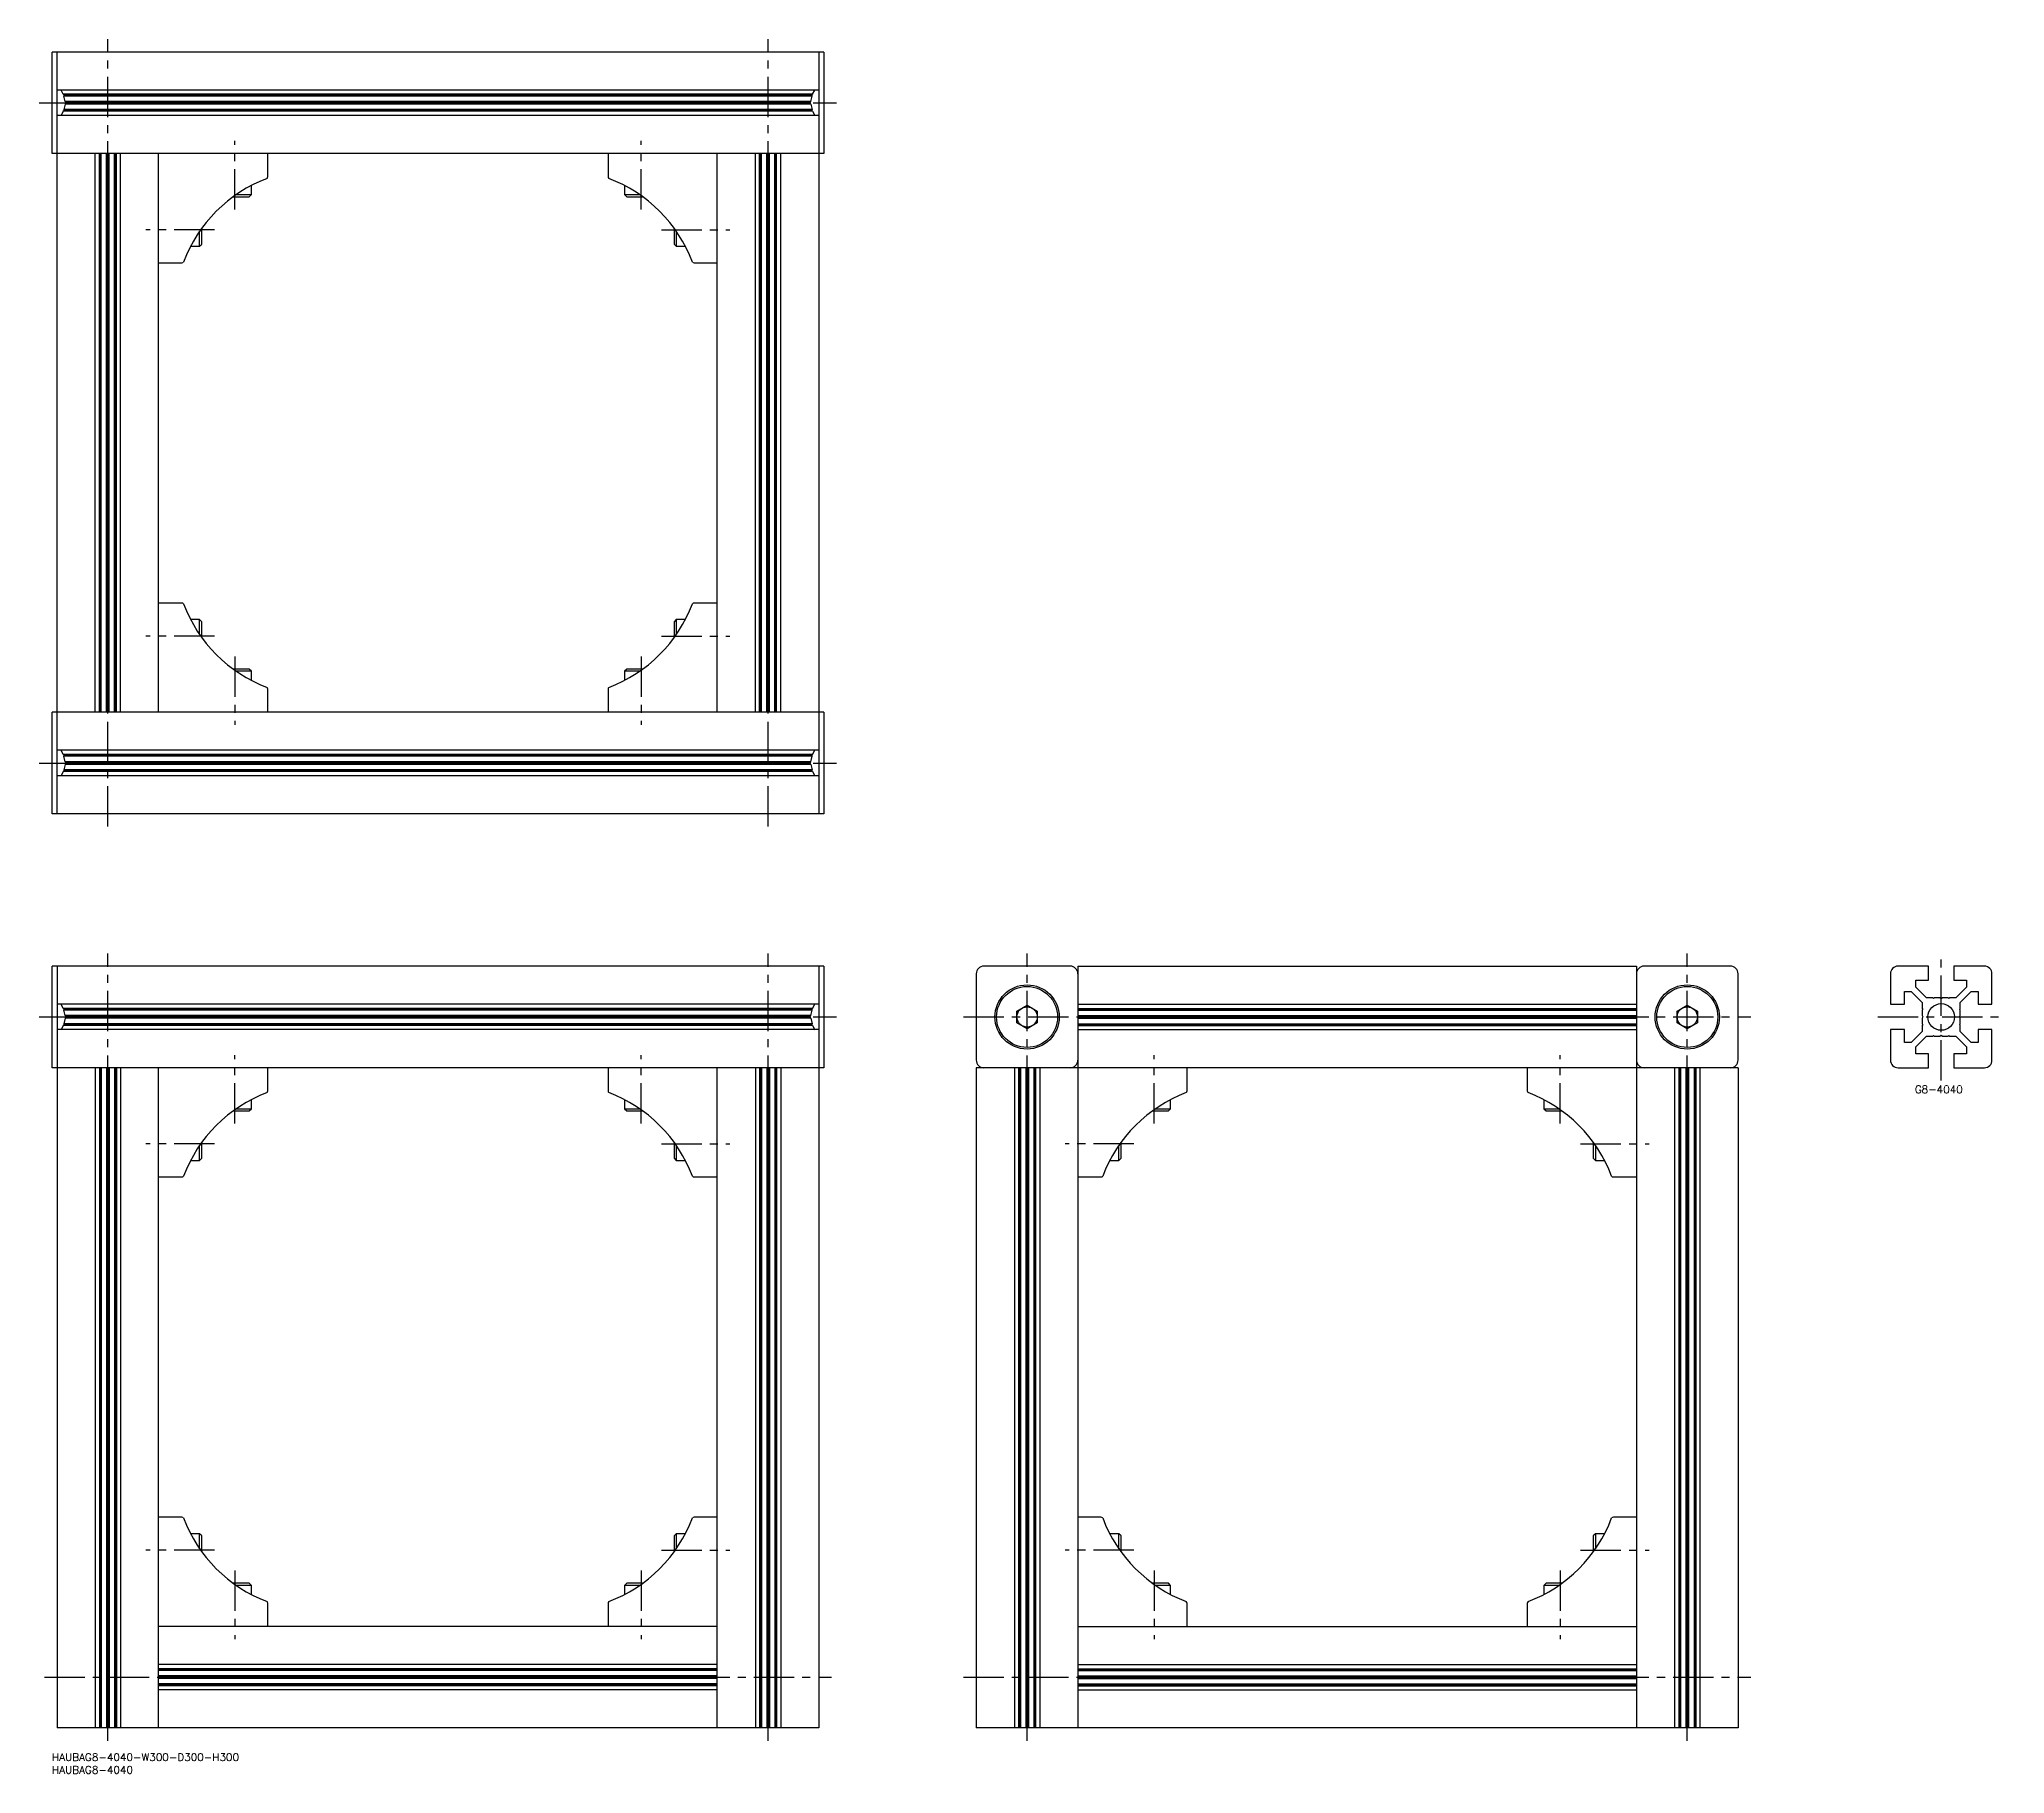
# Model space of a CAD drawing. Extents: x -5 to 769, y -8 to 675.
import ezdxf

# ---------------------------------------------------------------- set-up
doc = ezdxf.new("R2010")
doc.units = 0
doc.header["$LTSCALE"] = 0.5
doc.linetypes.add('CENTER', pattern=[50.8, 31.75, -6.35, 6.35, -6.35])
for name, color, linetype in [('MSM_CENTER', 1, 'CENTER'), ('MSM_CONTINUOUS', 7, 'CONTINUOUS'), ('MSM_PART_NUMBER', 7, 'CONTINUOUS')]:
    doc.layers.add(name, color=color, linetype=linetype)
doc.styles.get("Standard").update_dxf_attribs({"font": 'txt.shx', "height": 3, "bigfont": 'bigfont.shx'})

# ---------------------------------------------------------------- blocks, each defined once
blk = doc.blocks.new('*U8')
at = {"layer": 'MSM_PART_NUMBER'}
blk.add_text('HAUBAG8-4040-W300-D300-H300', height=3, dxfattribs=at).set_placement((0, -3))
blk = doc.blocks.new('*U9')
at = {"layer": 'MSM_PART_NUMBER'}
blk.add_text('HAUBAG8-4040', height=3, dxfattribs=at).set_placement((0, -8))
blk = doc.blocks.new('*U10')
at = {"layer": 'MSM_PART_NUMBER'}
blk.add_text('G8-4040', height=3, dxfattribs=at).set_placement((733.6, 259.97))

msp = doc.modelspace()

# ---------------------------------------------------------------- linework, layer by layer
at = {"layer": 'MSM_CENTER'}
for p, q in [((22, 365), (22, 675)), ((282, 365), (282, 675)), ((-5, 650), (309, 650)), ((72, 608), (72, 635)), ((232, 608), (232, 635)), ((64, 600), (37, 600)), ((240, 600), (267, 600)), ((64, 440), (37, 440)), ((240, 440), (267, 440)), ((72, 432), (72, 405)), ((232, 432), (232, 405)), ((-5, 390), (309, 390)), ((22, 5), (22, 315)), ((282, 5), (282, 315)), ((384, 5), (384, 315)), ((644, 5), (644, 315)), ((744, 265), (744, 315)), ((-5, 290), (309, 290)), ((359, 290), (669, 290)), ((719, 290), (769, 290)), ((72, 248), (72, 275)), ((232, 248), (232, 275)), ((434, 248), (434, 275)), ((594, 248), (594, 275)), ((64, 240), (37, 240)), ((240, 240), (267, 240)), ((426, 240), (399, 240)), ((602, 240), (629, 240)), ((64, 80), (37, 80)), ((240, 80), (267, 80)), ((426, 80), (399, 80)), ((602, 80), (629, 80)), ((72, 72), (72, 45)), ((232, 72), (232, 45)), ((434, 72), (434, 45)), ((594, 72), (594, 45)), ((-3, 30), (307, 30)), ((359, 30), (669, 30))]:
    msp.add_line(p, q, dxfattribs=at)
at = {"layer": 'MSM_CONTINUOUS'}
for p, q in [((0, 630), (0, 670)), ((304, 670), (0, 670)), ((2, 370), (2, 670)), ((302, 670), (302, 370)), ((304, 670), (304, 630)), ((302, 655), (2, 655)), ((4.44, 653.35), (3.63, 655.01)), ((299.56, 653.35), (4.44, 653.35)), ((4.44, 653.35), (4.76, 653)), ((4.76, 653), (4.69, 652.65)), ((299.31, 652.65), (4.69, 652.65)), ((5.13, 650.52), (4.69, 652.65)), ((299.24, 653), (4.76, 653)), ((298.87, 650.52), (5.13, 650.52)), ((5.13, 650.52), (5.45, 650)), ((298.55, 650), (298.87, 650.52)), ((298.87, 650.52), (299.31, 652.65)), ((299.24, 653), (299.56, 653.35)), ((299.31, 652.65), (299.24, 653)), ((299.56, 653.35), (300.37, 655.01)), ((302, 645), (2, 645)), ((4.44, 646.65), (3.63, 644.99)), ((4.76, 647), (4.44, 646.65)), ((299.56, 646.65), (4.44, 646.65)), ((5.13, 649.48), (4.69, 647.35)), ((299.31, 647.35), (4.69, 647.35)), ((4.69, 647.35), (4.76, 647)), ((299.24, 647), (4.76, 647)), ((5.45, 650), (5.13, 649.48)), ((298.87, 649.48), (5.13, 649.48)), ((298.55, 650), (5.45, 650)), ((298.87, 649.48), (298.55, 650)), ((298.87, 649.48), (299.31, 647.35)), ((299.24, 647), (299.31, 647.35)), ((299.56, 646.65), (299.24, 647)), ((299.56, 646.65), (300.37, 644.99)), ((304, 630), (0, 630)), ((17, 410), (17, 630)), ((18.65, 410), (18.65, 630)), ((19, 410), (19, 630)), ((19.35, 410), (19.35, 630)), ((21.48, 410), (21.48, 630)), ((22, 410), (22, 630)), ((22.52, 410), (22.52, 630)), ((24.65, 410), (24.65, 630)), ((25, 410), (25, 630)), ((25.35, 410), (25.35, 630)), ((27, 410), (27, 630)), ((42, 410), (42, 630)), ((85, 620.91), (85, 630)), ((219, 630), (219, 620.91)), ((262, 410), (262, 630)), ((277, 410), (277, 630)), ((278.65, 410), (278.65, 630)), ((279, 410), (279, 630)), ((279.35, 410), (279.35, 630)), ((281.48, 410), (281.48, 630)), ((282, 410), (282, 630)), ((282.52, 410), (282.52, 630)), ((284.65, 410), (284.65, 630)), ((285, 410), (285, 630)), ((285.35, 410), (285.35, 630)), ((287, 410), (287, 630)), ((71.39, 613), (77.63, 613)), ((72.61, 613.87), (78.5, 613.87)), ((77.63, 613), (78.5, 613.87)), ((78.5, 613.87), (78.5, 617.42)), ((225.5, 617.42), (225.5, 613.87)), ((225.5, 613.87), (226.37, 613)), ((225.5, 613.87), (231.39, 613.87)), ((226.37, 613), (232.61, 613)), ((58.13, 593.5), (58.13, 599.39)), ((59, 594.37), (59, 600.61)), ((245, 600.61), (245, 594.37)), ((245.87, 599.39), (245.87, 593.5)), ((54.58, 593.5), (58.13, 593.5)), ((58.13, 593.5), (59, 594.37)), ((245, 594.37), (245.87, 593.5)), ((245.87, 593.5), (249.42, 593.5)), ((42, 587), (51.09, 587)), ((252.91, 587), (262, 587)), ((51.09, 453), (42, 453)), ((262, 453), (252.91, 453)), ((58.13, 446.5), (54.58, 446.5)), ((59, 445.63), (58.13, 446.5)), ((58.13, 440.61), (58.13, 446.5)), ((59, 439.39), (59, 445.63)), ((245.87, 446.5), (245, 445.63)), ((245, 445.63), (245, 439.39)), ((249.42, 446.5), (245.87, 446.5)), ((245.87, 446.5), (245.87, 440.61)), ((77.63, 427), (71.39, 427)), ((78.5, 426.13), (72.61, 426.13)), ((78.5, 426.13), (77.63, 427)), ((78.5, 422.58), (78.5, 426.13)), ((226.37, 427), (225.5, 426.13)), ((225.5, 426.13), (225.5, 422.58)), ((231.39, 426.13), (225.5, 426.13)), ((232.61, 427), (226.37, 427)), ((85, 410), (85, 419.09)), ((219, 419.09), (219, 410)), ((304, 410), (0, 410)), ((0, 370), (0, 410)), ((304, 410), (304, 370)), ((302, 395), (2, 395)), ((4.44, 393.35), (3.63, 395.01)), ((299.56, 393.35), (300.37, 395.01)), ((299.56, 393.35), (4.44, 393.35)), ((4.44, 393.35), (4.76, 393)), ((4.76, 387), (4.44, 386.65)), ((4.76, 393), (4.69, 392.65)), ((299.31, 392.65), (4.69, 392.65)), ((5.13, 390.52), (4.69, 392.65)), ((5.13, 389.48), (4.69, 387.35)), ((299.31, 387.35), (4.69, 387.35)), ((4.69, 387.35), (4.76, 387)), ((299.24, 393), (4.76, 393)), ((299.24, 387), (4.76, 387)), ((298.87, 390.52), (5.13, 390.52)), ((5.13, 390.52), (5.45, 390)), ((5.45, 390), (5.13, 389.48)), ((298.87, 389.48), (5.13, 389.48)), ((298.55, 390), (5.45, 390)), ((298.55, 390), (298.87, 390.52)), ((298.87, 389.48), (298.55, 390)), ((298.87, 390.52), (299.31, 392.65)), ((298.87, 389.48), (299.31, 387.35)), ((299.24, 393), (299.56, 393.35)), ((299.31, 392.65), (299.24, 393)), ((299.24, 387), (299.31, 387.35)), ((299.56, 386.65), (299.24, 387)), ((302, 385), (2, 385)), ((4.44, 386.65), (3.63, 384.99)), ((299.56, 386.65), (4.44, 386.65)), ((299.56, 386.65), (300.37, 384.99)), ((304, 370), (0, 370)), ((304, 310), (0, 310)), ((0, 270), (0, 310)), ((2, 310), (2, 10)), ((302, 310), (302, 10)), ((304, 310), (304, 270)), ((401, 310), (367, 310)), ((404, 310), (404, 10)), ((404, 310), (624, 310)), ((624, 310), (624, 10)), ((661, 310), (627, 310)), ((739, 310), (727, 310)), ((739, 304.5), (739, 310)), ((761, 310), (749, 310)), ((749, 310), (749, 304.5)), ((364, 307), (364, 273)), ((664, 273), (664, 307)), ((724, 307), (724, 295)), ((734, 301.77), (734, 304.5)), ((734, 304.5), (739, 304.5)), ((749, 304.5), (754, 304.5)), ((754, 304.5), (754, 301.77)), ((764, 295), (764, 307)), ((302, 295), (2, 295)), ((4.44, 293.35), (3.63, 295.01)), ((299.56, 293.35), (300.37, 295.01)), ((380, 292.31), (384, 294.62)), ((384, 294.62), (388, 292.31)), ((404, 295), (624, 295)), ((640, 292.31), (644, 294.62)), ((644, 294.62), (648, 292.31)), ((724, 295), (729.5, 295)), ((729.5, 300), (732.23, 300)), ((729.5, 295), (729.5, 300)), ((732.23, 300), (736.5, 295.73)), ((738.27, 297.5), (734, 301.77)), ((736.5, 295.73), (736.5, 293.35)), ((740.65, 297.5), (738.27, 297.5)), ((741, 297.3), (740.65, 297.5)), ((741.35, 297.5), (741, 297.3)), ((743.48, 297.5), (741.35, 297.5)), ((744, 297.2), (743.48, 297.5)), ((744.52, 297.5), (744, 297.2)), ((746.65, 297.5), (744.52, 297.5)), ((747, 297.3), (746.65, 297.5)), ((747.35, 297.5), (747, 297.3)), ((749.73, 297.5), (747.35, 297.5)), ((754, 301.77), (749.73, 297.5)), ((751.5, 295.73), (755.77, 300)), ((751.5, 293.35), (751.5, 295.73)), ((755.77, 300), (758.5, 300)), ((758.5, 300), (758.5, 295)), ((758.5, 295), (764, 295)), ((4.44, 286.65), (3.63, 284.99)), ((299.56, 293.35), (4.44, 293.35)), ((4.44, 293.35), (4.76, 293)), ((4.76, 287), (4.44, 286.65)), ((299.56, 286.65), (4.44, 286.65)), ((4.76, 293), (4.69, 292.65)), ((299.31, 292.65), (4.69, 292.65)), ((5.13, 290.52), (4.69, 292.65)), ((5.13, 289.48), (4.69, 287.35)), ((299.31, 287.35), (4.69, 287.35)), ((4.69, 287.35), (4.76, 287)), ((299.24, 293), (4.76, 293)), ((299.24, 287), (4.76, 287)), ((298.87, 290.52), (5.13, 290.52)), ((5.13, 290.52), (5.45, 290)), ((5.45, 290), (5.13, 289.48)), ((298.87, 289.48), (5.13, 289.48)), ((298.55, 290), (5.45, 290)), ((298.55, 290), (298.87, 290.52)), ((298.87, 289.48), (298.55, 290)), ((298.87, 290.52), (299.31, 292.65)), ((298.87, 289.48), (299.31, 287.35)), ((299.24, 293), (299.56, 293.35)), ((299.31, 292.65), (299.24, 293)), ((299.24, 287), (299.31, 287.35)), ((299.56, 286.65), (299.24, 287)), ((299.56, 286.65), (300.37, 284.99)), ((380, 287.69), (380, 292.31)), ((384, 285.38), (380, 287.69)), ((388, 287.69), (384, 285.38)), ((388, 292.31), (388, 287.69)), ((404, 293.35), (624, 293.35)), ((404, 293), (624, 293)), ((404, 292.65), (624, 292.65)), ((404, 290.52), (624, 290.52)), ((404, 290), (624, 290)), ((404, 289.48), (624, 289.48)), ((404, 287.35), (624, 287.35)), ((404, 287), (624, 287)), ((404, 286.65), (624, 286.65)), ((640, 287.69), (640, 292.31)), ((644, 285.38), (640, 287.69)), ((648, 287.69), (644, 285.38)), ((648, 292.31), (648, 287.69)), ((736.5, 293.35), (736.7, 293)), ((736.7, 293), (736.5, 292.65)), ((736.5, 292.65), (736.5, 290.52)), ((736.5, 290.52), (736.8, 290)), ((736.8, 290), (736.5, 289.48)), ((736.5, 289.48), (736.5, 287.35)), ((736.5, 287.35), (736.7, 287)), ((736.7, 287), (736.5, 286.65)), ((736.5, 286.65), (736.5, 284.27)), ((751.2, 290), (751.5, 290.52)), ((751.5, 289.48), (751.2, 290)), ((751.3, 293), (751.5, 293.35)), ((751.5, 292.65), (751.3, 293)), ((751.3, 287), (751.5, 287.35)), ((751.5, 286.65), (751.3, 287)), ((751.5, 290.52), (751.5, 292.65)), ((751.5, 287.35), (751.5, 289.48)), ((751.5, 284.27), (751.5, 286.65)), ((302, 285), (2, 285)), ((404, 285), (624, 285)), ((729.5, 285), (724, 285)), ((724, 285), (724, 273)), ((729.5, 280), (729.5, 285)), ((732.23, 280), (729.5, 280)), ((736.5, 284.27), (732.23, 280)), ((734, 278.23), (738.27, 282.5)), ((738.27, 282.5), (740.65, 282.5)), ((740.65, 282.5), (741, 282.7)), ((741, 282.7), (741.35, 282.5)), ((741.35, 282.5), (743.48, 282.5)), ((743.48, 282.5), (744, 282.8)), ((744, 282.8), (744.52, 282.5)), ((744.52, 282.5), (746.65, 282.5)), ((746.65, 282.5), (747, 282.7)), ((747, 282.7), (747.35, 282.5)), ((747.35, 282.5), (749.73, 282.5)), ((749.73, 282.5), (754, 278.23)), ((755.77, 280), (751.5, 284.27)), ((758.5, 280), (755.77, 280)), ((764, 285), (758.5, 285)), ((758.5, 285), (758.5, 280)), ((764, 273), (764, 285)), ((734, 275.5), (734, 278.23)), ((739, 275.5), (734, 275.5)), ((739, 270), (739, 275.5)), ((754, 275.5), (749, 275.5)), ((749, 275.5), (749, 270)), ((754, 278.23), (754, 275.5)), ((304, 270), (0, 270)), ((17, 270), (17, 10)), ((18.65, 270), (18.65, 10)), ((19, 270), (19, 10)), ((19.35, 270), (19.35, 10)), ((21.48, 270), (21.48, 10)), ((22, 270), (22, 10)), ((22.52, 270), (22.52, 10)), ((24.65, 270), (24.65, 10)), ((25, 270), (25, 10)), ((25.35, 270), (25.35, 10)), ((27, 270), (27, 10)), ((42, 10), (42, 270)), ((85, 260.91), (85, 270)), ((219, 270), (219, 260.91)), ((262, 10), (262, 270)), ((277, 270), (277, 10)), ((278.65, 270), (278.65, 10)), ((279, 270), (279, 10)), ((279.35, 270), (279.35, 10)), ((281.48, 270), (281.48, 10)), ((282, 270), (282, 10)), ((282.52, 270), (282.52, 10)), ((284.65, 270), (284.65, 10)), ((285, 270), (285, 10)), ((285.35, 270), (285.35, 10)), ((287, 270), (287, 10)), ((664, 270), (364, 270)), ((364, 270), (364, 10)), ((379, 270), (379, 10)), ((380.65, 270), (380.65, 10)), ((381, 270), (381, 10)), ((381.35, 270), (381.35, 10)), ((383.48, 270), (383.48, 10)), ((384, 270), (384, 10)), ((384.52, 270), (384.52, 10)), ((386.65, 270), (386.65, 10)), ((387, 270), (387, 10)), ((387.35, 270), (387.35, 10)), ((389, 270), (389, 10)), ((447, 260.91), (447, 270)), ((581, 270), (581, 260.91)), ((639, 270), (639, 10)), ((640.65, 270), (640.65, 10)), ((641, 270), (641, 10)), ((641.35, 270), (641.35, 10)), ((643.48, 270), (643.48, 10)), ((644, 270), (644, 10)), ((644.52, 270), (644.52, 10)), ((646.65, 270), (646.65, 10)), ((647, 270), (647, 10)), ((647.35, 270), (647.35, 10)), ((649, 270), (649, 10)), ((664, 270), (664, 10)), ((727, 270), (739, 270)), ((749, 270), (761, 270)), ((78.5, 253.87), (78.5, 257.42)), ((225.5, 257.42), (225.5, 253.87)), ((440.5, 253.87), (440.5, 257.42)), ((587.5, 257.42), (587.5, 253.87)), ((71.39, 253), (77.63, 253)), ((72.61, 253.87), (78.5, 253.87)), ((77.63, 253), (78.5, 253.87)), ((225.5, 253.87), (226.37, 253)), ((225.5, 253.87), (231.39, 253.87)), ((226.37, 253), (232.61, 253)), ((433.39, 253), (439.63, 253)), ((434.61, 253.87), (440.5, 253.87)), ((439.63, 253), (440.5, 253.87)), ((587.5, 253.87), (588.37, 253)), ((587.5, 253.87), (593.39, 253.87)), ((588.37, 253), (594.61, 253)), ((59, 234.37), (59, 240.61)), ((245, 240.61), (245, 234.37)), ((421, 234.37), (421, 240.61)), ((607, 240.61), (607, 234.37)), ((54.58, 233.5), (58.13, 233.5)), ((58.13, 233.5), (58.13, 239.39)), ((58.13, 233.5), (59, 234.37)), ((245, 234.37), (245.87, 233.5)), ((245.87, 239.39), (245.87, 233.5)), ((245.87, 233.5), (249.42, 233.5)), ((416.58, 233.5), (420.13, 233.5)), ((420.13, 233.5), (420.13, 239.39)), ((420.13, 233.5), (421, 234.37)), ((607, 234.37), (607.87, 233.5)), ((607.87, 239.39), (607.87, 233.5)), ((607.87, 233.5), (611.42, 233.5)), ((42, 227), (51.09, 227)), ((252.91, 227), (262, 227)), ((404, 227), (413.09, 227)), ((614.91, 227), (624, 227)), ((51.09, 93), (42, 93)), ((262, 93), (252.91, 93)), ((413.09, 93), (404, 93)), ((624, 93), (614.91, 93)), ((58.13, 86.5), (54.58, 86.5)), ((59, 85.63), (58.13, 86.5)), ((58.13, 80.61), (58.13, 86.5)), ((59, 79.39), (59, 85.63)), ((245.87, 86.5), (245, 85.63)), ((245, 85.63), (245, 79.39)), ((249.42, 86.5), (245.87, 86.5)), ((245.87, 86.5), (245.87, 80.61)), ((420.13, 86.5), (416.58, 86.5)), ((421, 85.63), (420.13, 86.5)), ((420.13, 80.61), (420.13, 86.5)), ((421, 79.39), (421, 85.63)), ((607.87, 86.5), (607, 85.63)), ((607, 85.63), (607, 79.39)), ((611.42, 86.5), (607.87, 86.5)), ((607.87, 86.5), (607.87, 80.61)), ((77.63, 67), (71.39, 67)), ((78.5, 66.13), (72.61, 66.13)), ((78.5, 66.13), (77.63, 67)), ((78.5, 62.58), (78.5, 66.13)), ((226.37, 67), (225.5, 66.13)), ((225.5, 66.13), (225.5, 62.58)), ((231.39, 66.13), (225.5, 66.13)), ((232.61, 67), (226.37, 67)), ((439.63, 67), (433.39, 67)), ((440.5, 66.13), (434.61, 66.13)), ((440.5, 66.13), (439.63, 67)), ((440.5, 62.58), (440.5, 66.13)), ((588.37, 67), (587.5, 66.13)), ((587.5, 66.13), (587.5, 62.58)), ((593.39, 66.13), (587.5, 66.13)), ((594.61, 67), (588.37, 67)), ((85, 50), (85, 59.09)), ((219, 59.09), (219, 50)), ((447, 50), (447, 59.09)), ((581, 59.09), (581, 50)), ((262, 50), (42, 50)), ((404, 50), (624, 50)), ((262, 35), (42, 35)), ((262, 33.35), (42, 33.35)), ((262, 33), (42, 33)), ((262, 32.65), (42, 32.65)), ((404, 35), (624, 35)), ((404, 33.35), (624, 33.35)), ((404, 33), (624, 33)), ((404, 32.65), (624, 32.65)), ((262, 30.52), (42, 30.52)), ((262, 30), (42, 30)), ((262, 29.48), (42, 29.48)), ((262, 27.35), (42, 27.35)), ((262, 27), (42, 27)), ((262, 26.65), (42, 26.65)), ((262, 25), (42, 25)), ((404, 30.52), (624, 30.52)), ((404, 30), (624, 30)), ((404, 29.48), (624, 29.48)), ((404, 27.35), (624, 27.35)), ((404, 27), (624, 27)), ((404, 26.65), (624, 26.65)), ((404, 25), (624, 25)), ((302, 10), (2, 10)), ((664, 10), (364, 10))]:
    msp.add_line(p, q, dxfattribs=at)
for centre, radius in [((384, 290), 12.65), ((384, 290), 12), ((644, 290), 12.65), ((644, 290), 12), ((744, 290), 5.25), ((384, 290), 4), ((644, 290), 4)]:
    msp.add_circle(centre, radius, dxfattribs=at)
for centre, radius, start, end in [((104.78, 567.22), 56.67, 110.7505, 159.2495), ((84, 620.91), 1, 315, 0), ((220, 620.91), 1, 180, 225), ((199.22, 567.22), 56.67, 20.7505, 69.2495), ((51.09, 588), 1, 270, 315), ((252.91, 588), 1, 225, 270), ((51.09, 452), 1, 45, 90), ((104.78, 472.78), 56.67, 200.7505, 249.2495), ((199.22, 472.78), 56.67, 290.7505, 339.2495), ((252.91, 452), 1, 90, 135), ((84, 419.09), 1, 0, 45), ((220, 419.09), 1, 135, 180), ((367, 307), 3, 90, 180), ((401, 307), 3, 0, 90), ((627, 307), 3, 90, 180), ((661, 307), 3, 0, 90), ((727, 307), 3, 90, 180), ((761, 307), 3, 0, 90), ((367, 273), 3, 180, 270), ((401, 273), 3, 270, 0), ((627, 273), 3, 180, 270), ((661, 273), 3, 270, 0), ((727, 273), 3, 180, 270), ((761, 273), 3, 270, 0), ((104.78, 207.22), 56.67, 110.7505, 159.2495), ((84, 260.91), 1, 315, 0), ((220, 260.91), 1, 180, 225), ((199.22, 207.22), 56.67, 20.7505, 69.2495), ((466.78, 207.22), 56.67, 110.7505, 159.2495), ((446, 260.91), 1, 315, 0), ((582, 260.91), 1, 180, 225), ((561.22, 207.22), 56.67, 20.7505, 69.2495), ((51.09, 228), 1, 270, 315), ((252.91, 228), 1, 225, 270), ((413.09, 228), 1, 270, 315), ((614.91, 228), 1, 225, 270), ((51.09, 92), 1, 45, 90), ((252.91, 92), 1, 90, 135), ((413.09, 92), 1, 45, 90), ((614.91, 92), 1, 90, 135), ((104.78, 112.78), 56.67, 200.7505, 249.2495), ((199.22, 112.78), 56.67, 290.7505, 339.2495), ((466.78, 112.78), 56.67, 200.7505, 249.2495), ((561.22, 112.78), 56.67, 290.7505, 339.2495), ((84, 59.09), 1, 0, 45), ((220, 59.09), 1, 135, 180), ((446, 59.09), 1, 0, 45), ((582, 59.09), 1, 135, 180)]:
    msp.add_arc(centre, radius, start, end, dxfattribs=at)

# ---------------------------------------------------------------- block references
for name in ['*U10', '*U8', '*U9']:
    msp.add_blockref(name, (0, 0), dxfattribs=at)

doc.saveas('drawing.dxf')
